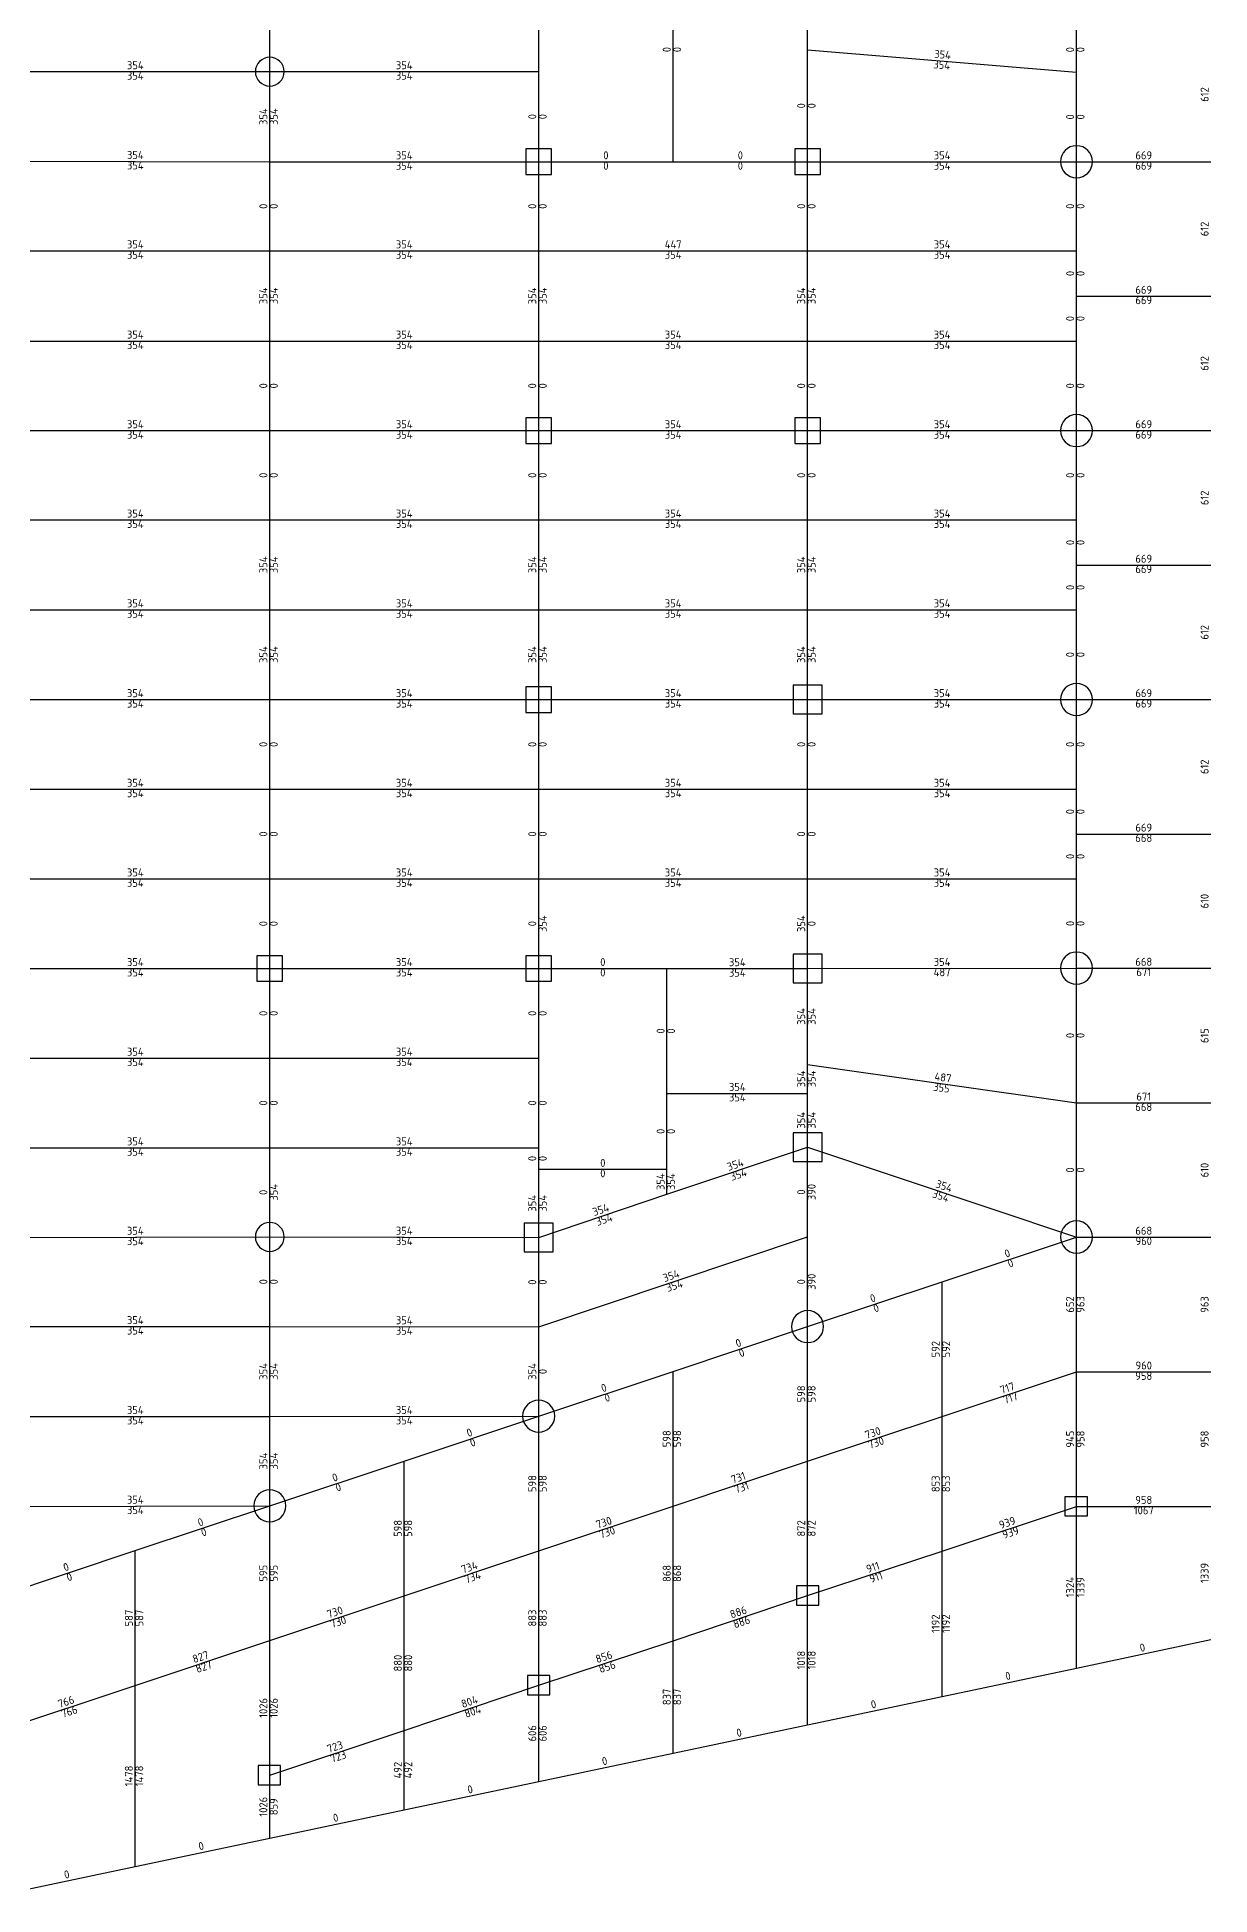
# Model space of a CAD drawing. Header units: millimetres. Extents: x -245177 to 1112891, y -1092030 to 122567.
# Drawn here: x -53075 to -16446, y -110702 to -52676 of the extents above; entities that cross this region are included whole.
import ezdxf
from ezdxf.enums import TextEntityAlignment as Align

# ---------------------------------------------------------------- set-up
doc = ezdxf.new("R2010")
doc.units = ezdxf.units.MM
doc.header["$MEASUREMENT"] = 0
for name, color, linetype in [('13', 4, 'Continuous'), ('dsg', 7, 'Continuous'), ('jiantu', 134, 'Continuous')]:
    doc.layers.add(name, color=color, linetype=linetype)
doc.styles.add('TrueTypeFont', font='yjkeng.shx', dxfattribs={"bigfont": 'yjkchn.shx'})

msp = doc.modelspace()

# ---------------------------------------------------------------- linework, layer by layer
at = {"layer": 'jiantu'}
for p, q in [((-33210, -56567), (-33210, -49560)), ((-29010, -53072), (-29010, -49333)), ((-45810, -53753), (-45810, -50953)), ((-37410, -53753), (-37410, -50953)), ((-20610, -53767), (-20610, -52367)), ((-29010, -56567), (-29010, -53072)), ((-29010, -53072), (-20610, -53767)), ((-54210, -53753), (-45810, -53753)), ((-45810, -56567), (-45810, -53753)), ((-45810, -53753), (-37410, -53753)), ((-37410, -56567), (-37410, -53753)), ((-20610, -56567), (-20610, -53767)), ((-54210, -56552), (-45810, -56567)), ((-45810, -56567), (-37410, -56567)), ((-45810, -59349), (-45810, -56567)), ((-37410, -56567), (-33210, -56567)), ((-37410, -59349), (-37410, -56567)), ((-33210, -56567), (-29010, -56567)), ((-29010, -56567), (-20610, -56567)), ((-29010, -59349), (-29010, -56567)), ((-20610, -56567), (-16410, -56567)), ((-20610, -59349), (-20610, -56567)), ((-54210, -59349), (-45810, -59349)), ((-45810, -62167), (-45810, -59349)), ((-45810, -59349), (-37410, -59349)), ((-37410, -62167), (-37410, -59349)), ((-37410, -59349), (-29010, -59349)), ((-29010, -62167), (-29010, -59349)), ((-29010, -59349), (-20610, -59349)), ((-20610, -60767), (-20610, -59349)), ((-20610, -60767), (-16410, -60767)), ((-20610, -62167), (-20610, -60767)), ((-54210, -62167), (-45810, -62167)), ((-45810, -64967), (-45810, -62167)), ((-45810, -62167), (-37410, -62167)), ((-37410, -64967), (-37410, -62167)), ((-37410, -62167), (-29010, -62167)), ((-29010, -64967), (-29010, -62167)), ((-29010, -62167), (-20610, -62167)), ((-20610, -64967), (-20610, -62167)), ((-54210, -64967), (-45810, -64967)), ((-45810, -64967), (-37410, -64967)), ((-45810, -67756), (-45810, -64967)), ((-37410, -64967), (-29010, -64967)), ((-37410, -67756), (-37410, -64967)), ((-29010, -64967), (-20610, -64967)), ((-29010, -67756), (-29010, -64967)), ((-20610, -64967), (-16410, -64967)), ((-20610, -67756), (-20610, -64967)), ((-54210, -67756), (-45810, -67756)), ((-45810, -70561), (-45810, -67756)), ((-45810, -67756), (-37410, -67756)), ((-37410, -70561), (-37410, -67756)), ((-37410, -67756), (-29010, -67756)), ((-29010, -70561), (-29010, -67756)), ((-29010, -67756), (-20610, -67756)), ((-20610, -69167), (-20610, -67756)), ((-20610, -69167), (-16410, -69167)), ((-20610, -70561), (-20610, -69167)), ((-54210, -70561), (-45810, -70561)), ((-45810, -73367), (-45810, -70561)), ((-45810, -70561), (-37410, -70561)), ((-37410, -73367), (-37410, -70561)), ((-37410, -70561), (-29010, -70561)), ((-29010, -73367), (-29010, -70561)), ((-29010, -70561), (-20610, -70561)), ((-20610, -73367), (-20610, -70561)), ((-54210, -73367), (-45810, -73367)), ((-45810, -73367), (-37410, -73367)), ((-45810, -76167), (-45810, -73367)), ((-37410, -73367), (-29010, -73367)), ((-37410, -76167), (-37410, -73367)), ((-29010, -73367), (-20610, -73367)), ((-29010, -76167), (-29010, -73367)), ((-20610, -73367), (-16410, -73367)), ((-20610, -76167), (-20610, -73367)), ((-54210, -76167), (-45810, -76167)), ((-45810, -78967), (-45810, -76167)), ((-45810, -76167), (-37410, -76167)), ((-37410, -78967), (-37410, -76167)), ((-37410, -76167), (-29010, -76167)), ((-29010, -78967), (-29010, -76167)), ((-29010, -76167), (-20610, -76167)), ((-20610, -77567), (-20610, -76167)), ((-20610, -77567), (-16410, -77567)), ((-20610, -78967), (-20610, -77567)), ((-54210, -78967), (-45810, -78967)), ((-45810, -81767), (-45810, -78967)), ((-45810, -78967), (-37410, -78967)), ((-37410, -81767), (-37410, -78967)), ((-37410, -78967), (-29010, -78967)), ((-29010, -81767), (-29010, -78967)), ((-29010, -78967), (-20610, -78967)), ((-20610, -81754), (-20610, -78967)), ((-54210, -81767), (-45810, -81767)), ((-45810, -81767), (-37410, -81767)), ((-45810, -84567), (-45810, -81767)), ((-37410, -81767), (-33402, -81771)), ((-37410, -84567), (-37410, -81767)), ((-33402, -81771), (-29010, -81767)), ((-33402, -85668), (-33402, -81771)), ((-29010, -81767), (-20610, -81754)), ((-29010, -84768), (-29010, -81767)), ((-20610, -81754), (-16410, -81760)), ((-20610, -85967), (-20610, -81754)), ((-54210, -84567), (-45810, -84567)), ((-45810, -87367), (-45810, -84567)), ((-45810, -84567), (-37410, -84567)), ((-37410, -87367), (-37410, -84567)), ((-29009, -85668), (-29010, -84768)), ((-29010, -84768), (-20610, -85967)), ((-33402, -88038), (-33402, -85668)), ((-33402, -85668), (-29009, -85668)), ((-29010, -87349), (-29009, -85668)), ((-20610, -90154), (-20610, -85967)), ((-20610, -85967), (-16410, -85967)), ((-54210, -87367), (-45810, -87367)), ((-45810, -90152), (-45810, -87367)), ((-45810, -87367), (-37410, -87367)), ((-37410, -88038), (-37410, -87367)), ((-33402, -88815), (-29010, -87349)), ((-29010, -90151), (-29010, -87349)), ((-29010, -87349), (-20610, -90154)), ((-37410, -90167), (-37410, -88038)), ((-37410, -88038), (-33402, -88038)), ((-33402, -88815), (-33402, -88038)), ((-37410, -90167), (-33402, -88815)), ((-54210, -90167), (-45810, -90152)), ((-45810, -90152), (-37410, -90167)), ((-45810, -92951), (-45810, -90152)), ((-37410, -92960), (-29010, -90151)), ((-37410, -92960), (-37410, -90167)), ((-29010, -92953), (-29010, -90151)), ((-24810, -91553), (-20610, -90154)), ((-20610, -90154), (-16410, -90160)), ((-20610, -94367), (-20610, -90154)), ((-29010, -92953), (-24810, -91553)), ((-24810, -95760), (-24810, -91553)), ((-54210, -92951), (-45810, -92951)), ((-45810, -92951), (-37410, -92960)), ((-45810, -95759), (-45810, -92951)), ((-37410, -95752), (-37410, -92960)), ((-33210, -94353), (-29010, -92953)), ((-29010, -97160), (-29010, -92953)), ((-37410, -95752), (-33210, -94353)), ((-33210, -98560), (-33210, -94353)), ((-24810, -95760), (-20610, -94367)), ((-20610, -98567), (-20610, -94367)), ((-20610, -94367), (-16410, -94367)), ((-54210, -95759), (-45810, -95759)), ((-45810, -95759), (-37410, -95752)), ((-45810, -98552), (-45810, -95759)), ((-41610, -97152), (-37410, -95752)), ((-37410, -99960), (-37410, -95752)), ((-29010, -97160), (-24810, -95760)), ((-24810, -99967), (-24810, -95760)), ((-45810, -98552), (-41610, -97152)), ((-41610, -101359), (-41610, -97152)), ((-33210, -98560), (-29010, -97160)), ((-29010, -101353), (-29010, -97160)), ((-54210, -98567), (-45810, -98552)), ((-50010, -99951), (-45810, -98552)), ((-45810, -102759), (-45810, -98552)), ((-37410, -99960), (-33210, -98560)), ((-33210, -102767), (-33210, -98560)), ((-24810, -99967), (-20610, -98567)), ((-20610, -98567), (-16410, -98567)), ((-20610, -103617), (-20610, -98567)), ((-54210, -101351), (-50010, -99951)), ((-50010, -104159), (-50010, -99951)), ((-41610, -101359), (-37410, -99960)), ((-37410, -104152), (-37410, -99960)), ((-29010, -101353), (-24810, -99967)), ((-24810, -104502), (-24810, -99967)), ((-45810, -102759), (-41610, -101359)), ((-41610, -105567), (-41610, -101359)), ((-33210, -102767), (-29010, -101353)), ((-29010, -105388), (-29010, -101353)), ((-50010, -104159), (-45810, -102759)), ((-45810, -106967), (-45810, -102759)), ((-37410, -104152), (-33210, -102767)), ((-33209, -106273), (-33210, -102767)), ((-54210, -105559), (-50010, -104159)), ((-50011, -109816), (-50010, -104159)), ((-41610, -105567), (-37410, -104152)), ((-37410, -107159), (-37410, -104152)), ((-45810, -106967), (-41610, -105567)), ((-41610, -108045), (-41610, -105567)), ((-45811, -108931), (-45810, -106967))]:
    msp.add_line(p, q, dxfattribs=at)
at = {"layer": 'jiantu', "color": 94}
for p, q in [((-20610, -103617), (-16410, -102731)), ((-24810, -104502), (-20610, -103617)), ((-29010, -105388), (-24810, -104502)), ((-33209, -106273), (-29010, -105388)), ((-37410, -107159), (-33209, -106273)), ((-41610, -108045), (-37410, -107159)), ((-45811, -108931), (-41610, -108045)), ((-50011, -109816), (-45811, -108931)), ((-54210, -110702), (-50011, -109816))]:
    msp.add_line(p, q, dxfattribs=at)
at = {"layer": 'jiantu', "color": 54}
for points in [[(-45360, -53753, 1), (-46260, -53753, 1)], [(-20110, -56567, 1), (-21110, -56567, 1)], [(-20110, -64967, 1), (-21110, -64967, 1)], [(-20110, -73367, 1), (-21110, -73367, 1)], [(-20110, -81754, 1), (-21110, -81754, 1)], [(-45360, -90152, 1), (-46260, -90152, 1)], [(-20110, -90154, 1), (-21110, -90154, 1)], [(-28510, -92953, 1), (-29510, -92953, 1)], [(-36910, -95752, 1), (-37910, -95752, 1)], [(-45310, -98552, 1), (-46310, -98552, 1)]]:
    msp.add_lwpolyline(points, format="xyb", close=True, dxfattribs=at)
for points in [[(-37010, -56167), (-37810, -56167), (-37810, -56967), (-37010, -56967)], [(-28610, -56167), (-29410, -56167), (-29410, -56967), (-28610, -56967)], [(-37010, -64567), (-37810, -64567), (-37810, -65367), (-37010, -65367)], [(-28610, -64567), (-29410, -64567), (-29410, -65367), (-28610, -65367)], [(-37010, -72967), (-37810, -72967), (-37810, -73767), (-37010, -73767)], [(-28560, -72917), (-29460, -72917), (-29460, -73817), (-28560, -73817)], [(-45410, -81367), (-46210, -81367), (-46210, -82167), (-45410, -82167)], [(-37010, -81367), (-37810, -81367), (-37810, -82167), (-37010, -82167)], [(-28560, -81317), (-29460, -81317), (-29460, -82217), (-28560, -82217)], [(-28560, -86899), (-29460, -86899), (-29460, -87799), (-28560, -87799)], [(-36960, -89717), (-37860, -89717), (-37860, -90617), (-36960, -90617)], [(-20270, -98267), (-20970, -98267), (-20970, -98867), (-20270, -98867)], [(-28660, -101053), (-29360, -101053), (-29360, -101653), (-28660, -101653)], [(-37060, -103852), (-37760, -103852), (-37760, -104452), (-37060, -104452)], [(-45475, -106667), (-46175, -106667), (-46175, -107267), (-45475, -107267)]]:
    msp.add_lwpolyline(points, close=True, dxfattribs=at)

# ---------------------------------------------------------------- texts
at = {"layer": '13', "color": 4, "linetype": 'Continuous', "style": 'TrueTypeFont'}
for s, rotation, p in [('612', 90, (-16410, -54467)), ('612', 90, (-16410, -58667)), ('612', 90, (-16410, -62867)), ('612', 90, (-16410, -67067)), ('612', 90, (-16410, -71267)), ('612', 90, (-16410, -75467)), ('610', 90, (-16410, -79664)), ('668', -0.08849, (-18510, -81757)), ('615', 90, (-16410, -83864)), ('610', 90, (-16410, -88064)), ('668', -0.08987, (-18510, -90157)), ('652', 90, (-20610, -92260)), ('963', 90, (-16410, -92264)), ('592', 90, (-24810, -93657)), ('598', 90, (-29010, -95056)), ('717', 18.35194, (-22710, -95063)), ('598', 90, (-33210, -96456)), ('730', 18.43287, (-26910, -96460)), ('945', 90, (-20610, -96467)), ('958', 90, (-16410, -96467)), ('598', 90, (-37410, -97856)), ('731', 18.43287, (-31110, -97860)), ('853', 90, (-24810, -97863)), ('598', 90, (-41610, -99256)), ('730', 18.43287, (-35310, -99260)), ('872', 90, (-29010, -99256)), ('939', 18.43495, (-22710, -99267)), ('734', 18.43287, (-39510, -100659)), ('911', 18.26245, (-26910, -100660)), ('1339', 90, (-16410, -100649)), ('595', 90, (-45810, -100655)), ('868', 90, (-33210, -100663)), ('1324', 90, (-20610, -101092)), ('587', 90, (-50010, -102055)), ('730', 18.43287, (-43710, -102059)), ('883', 90, (-37410, -102056)), ('886', 18.60708, (-31110, -102060)), ('1192', 90, (-24810, -102234)), ('827', 18.43287, (-47910, -103459)), ('880', 90, (-41610, -103463)), ('856', 18.25414, (-35310, -103459)), ('1018', 90, (-29010, -103370)), ('837', 90, (-33209, -104520)), ('766', 18.43287, (-52110, -104859)), ('1026', 90, (-45810, -104863)), ('804', 18.61537, (-39510, -104859)), ('606', 90, (-37410, -105656)), ('723', 18.43495, (-43710, -106267)), ('1478', 90, (-50011, -106988)), ('1026', 90, (-45811, -107949))]:
    msp.add_text(s, height=250, rotation=rotation, dxfattribs=at).set_placement(p, align=Align.BOTTOM_CENTER)
for s, p in [('669', (-18510, -56567)), ('669', (-18510, -60767)), ('669', (-18510, -64967)), ('669', (-18510, -69167)), ('669', (-18510, -73367)), ('669', (-18510, -77567)), ('671', (-18510, -85967)), ('960', (-18510, -94367)), ('958', (-18510, -98567))]:
    msp.add_text(s, height=250, dxfattribs=at).set_placement(p, align=Align.BOTTOM_CENTER)
for s, p in [('669', (-18510, -56567)), ('669', (-18510, -60767)), ('669', (-18510, -64967)), ('669', (-18510, -69167)), ('669', (-18510, -73367)), ('668', (-18510, -77567)), ('668', (-18510, -85967)), ('958', (-18510, -94367)), ('1067', (-18510, -98567))]:
    msp.add_text(s, height=250, dxfattribs=at).set_placement(p, align=Align.TOP_CENTER)
for s, rotation, p in [('671', -0.08849, (-18510, -81757)), ('960', -0.08987, (-18510, -90157)), ('963', 90, (-20610, -92260)), ('592', 90, (-24810, -93657)), ('598', 90, (-29010, -95056)), ('717', 18.35194, (-22710, -95063)), ('598', 90, (-33210, -96456)), ('958', 90, (-20610, -96467)), ('730', 18.43287, (-26910, -96460)), ('598', 90, (-37410, -97856)), ('731', 18.43287, (-31110, -97860)), ('853', 90, (-24810, -97863)), ('598', 90, (-41610, -99256)), ('730', 18.43287, (-35310, -99260)), ('872', 90, (-29010, -99256)), ('939', 18.43495, (-22710, -99267)), ('595', 90, (-45810, -100655)), ('734', 18.43287, (-39510, -100659)), ('868', 90, (-33210, -100663)), ('911', 18.26245, (-26910, -100660)), ('1339', 90, (-20610, -101092)), ('587', 90, (-50010, -102055)), ('730', 18.43287, (-43710, -102059)), ('883', 90, (-37410, -102056)), ('886', 18.60708, (-31110, -102060)), ('1192', 90, (-24810, -102234)), ('880', 90, (-41610, -103463)), ('1018', 90, (-29010, -103370)), ('827', 18.43287, (-47910, -103459)), ('856', 18.25414, (-35310, -103459)), ('837', 90, (-33209, -104520)), ('766', 18.43287, (-52110, -104859)), ('1026', 90, (-45810, -104863)), ('804', 18.61537, (-39510, -104859)), ('606', 90, (-37410, -105656)), ('1478', 90, (-50011, -106988)), ('723', 18.43495, (-43710, -106267)), ('859', 90, (-45811, -107949))]:
    msp.add_text(s, height=250, rotation=rotation, dxfattribs=at).set_placement(p, align=Align.TOP_CENTER)
at = {"layer": 'dsg', "color": 1, "linetype": 'Continuous', "style": 'TrueTypeFont'}
for s, rotation, p in [('0', 90, (-33210, -53064)), ('354', 355.26914, (-24810, -53419)), ('0', 90, (-20610, -53067)), ('354', 90, (-45810, -55160)), ('0', 90, (-37410, -55160)), ('0', 90, (-29010, -54819)), ('0', 90, (-20610, -55167)), ('354', 359.89904, (-50010, -56559)), ('0', 90, (-45810, -57958)), ('0', 90, (-37410, -57958)), ('0', 90, (-29010, -57958)), ('0', 90, (-20610, -57958)), ('0', 90, (-20610, -60058)), ('354', 90, (-45810, -60758)), ('354', 90, (-37410, -60758)), ('354', 90, (-29010, -60758)), ('0', 90, (-20610, -61467)), ('0', 90, (-45810, -63567)), ('0', 90, (-37410, -63567)), ('0', 90, (-29010, -63567)), ('0', 90, (-20610, -63567)), ('0', 90, (-45810, -66361)), ('0', 90, (-37410, -66361)), ('0', 90, (-29010, -66361)), ('0', 90, (-20610, -66361)), ('0', 90, (-20610, -68461)), ('354', 90, (-45810, -69158)), ('354', 90, (-37410, -69158)), ('354', 90, (-29010, -69158)), ('0', 90, (-20610, -69864)), ('354', 90, (-45810, -71964)), ('354', 90, (-37410, -71964)), ('354', 90, (-29010, -71964)), ('0', 90, (-20610, -71964)), ('0', 90, (-45810, -74767)), ('0', 90, (-37410, -74767)), ('0', 90, (-29010, -74767)), ('0', 90, (-20610, -74767)), ('0', 90, (-20610, -76867)), ('0', 90, (-45810, -77567)), ('0', 90, (-37410, -77567)), ('0', 90, (-29010, -77567)), ('0', 90, (-20610, -78267)), ('0', 90, (-45810, -80367)), ('0', 90, (-37410, -80367)), ('354', 90, (-29010, -80367)), ('0', 90, (-20610, -80360)), ('354', 0.08849, (-24810, -81760)), ('0', 90, (-45810, -83167)), ('0', 90, (-37410, -83167)), ('354', 90, (-29010, -83267)), ('0', 90, (-33402, -83719)), ('0', 90, (-20610, -83860)), ('354', 90, (-29009, -85218)), ('487', 351.8746, (-24810, -85367)), ('0', 90, (-45810, -85967)), ('0', 90, (-37410, -85967)), ('354', 90, (-29010, -86509)), ('0', 90, (-33402, -86853)), ('0', 90, (-37410, -87702)), ('354', 90, (-33402, -88426)), ('354', 18.45011, (-31206, -88082)), ('0', 90, (-20610, -88060)), ('0', 90, (-45810, -88759)), ('0', 90, (-29010, -88750)), ('354', 341.53766, (-24810, -88752)), ('354', 90, (-37410, -89102)), ('354', 18.64377, (-35406, -89491)), ('354', 0.10234, (-50010, -90159)), ('354', 359.89766, (-41610, -90159)), ('0', 18.43079, (-22710, -90854)), ('0', 90, (-45810, -91552)), ('0', 90, (-37410, -91563)), ('354', 18.4867, (-33210, -91555)), ('0', 90, (-29010, -91552)), ('0', 18.43079, (-26910, -92253)), ('354', 359.94259, (-41610, -92955)), ('0', 18.43079, (-31110, -93653)), ('354', 90, (-45810, -94355)), ('354', 90, (-37410, -94356)), ('0', 18.43079, (-35310, -95053)), ('354', 0.04563, (-41610, -95756)), ('0', 18.43079, (-39510, -96452)), ('354', 90, (-45810, -97155)), ('0', 18.43079, (-43710, -97852)), ('354', 0.10373, (-50010, -98559)), ('0', 18.43079, (-47910, -99252)), ('0', 18.43079, (-52110, -100651)), ('0', 11.90801, (-18510, -103174)), ('0', 11.90801, (-22710, -104059)), ('0', 11.90801, (-26910, -104945)), ('0', 11.90801, (-31110, -105831)), ('492', 90, (-41610, -106806)), ('0', 11.90801, (-35310, -106716)), ('0', 11.90801, (-39510, -107602)), ('0', 11.90801, (-43710, -108488)), ('0', 11.90764, (-47911, -109374)), ('0', 11.90764, (-52110, -110259))]:
    msp.add_text(s, height=250, rotation=rotation, dxfattribs=at).set_placement(p, align=Align.BOTTOM_CENTER)
for s, rotation, p in [('0', 90, (-33210, -53064)), ('0', 90, (-20610, -53067)), ('354', 355.26914, (-24810, -53419)), ('354', 90, (-45810, -55160)), ('0', 90, (-37410, -55160)), ('0', 90, (-29010, -54819)), ('0', 90, (-20610, -55167)), ('354', 359.89904, (-50010, -56559)), ('0', 90, (-45810, -57958)), ('0', 90, (-37410, -57958)), ('0', 90, (-29010, -57958)), ('0', 90, (-20610, -57958)), ('0', 90, (-20610, -60058)), ('354', 90, (-45810, -60758)), ('354', 90, (-37410, -60758)), ('354', 90, (-29010, -60758)), ('0', 90, (-20610, -61467)), ('0', 90, (-45810, -63567)), ('0', 90, (-37410, -63567)), ('0', 90, (-29010, -63567)), ('0', 90, (-20610, -63567)), ('0', 90, (-45810, -66361)), ('0', 90, (-37410, -66361)), ('0', 90, (-29010, -66361)), ('0', 90, (-20610, -66361)), ('0', 90, (-20610, -68461)), ('354', 90, (-45810, -69158)), ('354', 90, (-37410, -69158)), ('354', 90, (-29010, -69158)), ('0', 90, (-20610, -69864)), ('354', 90, (-45810, -71964)), ('354', 90, (-37410, -71964)), ('354', 90, (-29010, -71964)), ('0', 90, (-20610, -71964)), ('0', 90, (-45810, -74767)), ('0', 90, (-37410, -74767)), ('0', 90, (-29010, -74767)), ('0', 90, (-20610, -74767)), ('0', 90, (-20610, -76867)), ('0', 90, (-45810, -77567)), ('0', 90, (-37410, -77567)), ('0', 90, (-29010, -77567)), ('0', 90, (-20610, -78267)), ('0', 90, (-45810, -80367)), ('354', 90, (-37410, -80367)), ('0', 90, (-29010, -80367)), ('0', 90, (-20610, -80360)), ('487', 0.08849, (-24810, -81760)), ('0', 90, (-45810, -83167)), ('0', 90, (-37410, -83167)), ('354', 90, (-29010, -83267)), ('0', 90, (-33402, -83719)), ('0', 90, (-20610, -83860)), ('354', 90, (-29009, -85218)), ('355', 351.8746, (-24810, -85367)), ('0', 90, (-45810, -85967)), ('0', 90, (-37410, -85967)), ('354', 90, (-29010, -86509)), ('0', 90, (-33402, -86853)), ('0', 90, (-37410, -87702)), ('354', 90, (-33402, -88426)), ('354', 18.45011, (-31206, -88082)), ('0', 90, (-20610, -88060)), ('354', 90, (-45810, -88759)), ('390', 90, (-29010, -88750)), ('354', 341.53766, (-24810, -88752)), ('354', 90, (-37410, -89102)), ('354', 18.64377, (-35406, -89491)), ('354', 0.10234, (-50010, -90159)), ('354', 359.89766, (-41610, -90159)), ('0', 18.43079, (-22710, -90854)), ('0', 90, (-45810, -91552)), ('0', 90, (-37410, -91563)), ('354', 18.4867, (-33210, -91555)), ('390', 90, (-29010, -91552)), ('0', 18.43079, (-26910, -92253)), ('354', 359.94259, (-41610, -92955)), ('0', 18.43079, (-31110, -93653)), ('354', 90, (-45810, -94355)), ('0', 90, (-37410, -94356)), ('0', 18.43079, (-35310, -95053)), ('354', 0.04563, (-41610, -95756)), ('0', 18.43079, (-39510, -96452)), ('354', 90, (-45810, -97155)), ('0', 18.43079, (-43710, -97852)), ('354', 0.10373, (-50010, -98559)), ('0', 18.43079, (-47910, -99252)), ('0', 18.43079, (-52110, -100651)), ('492', 90, (-41610, -106806))]:
    msp.add_text(s, height=250, rotation=rotation, dxfattribs=at).set_placement(p, align=Align.TOP_CENTER)
for s, p in [('354', (-50010, -53753)), ('354', (-41610, -53753)), ('354', (-41610, -56567)), ('0', (-35310, -56567)), ('0', (-31110, -56567)), ('354', (-24810, -56567)), ('354', (-50010, -59349)), ('354', (-41610, -59349)), ('447', (-33210, -59349)), ('354', (-24810, -59349)), ('354', (-50010, -62167)), ('354', (-41610, -62167)), ('354', (-33210, -62167)), ('354', (-24810, -62167)), ('354', (-50010, -64967)), ('354', (-41610, -64967)), ('354', (-33210, -64967)), ('354', (-24810, -64967)), ('354', (-50010, -67756)), ('354', (-41610, -67756)), ('354', (-33210, -67756)), ('354', (-24810, -67756)), ('354', (-50010, -70561)), ('354', (-41610, -70561)), ('354', (-33210, -70561)), ('354', (-24810, -70561)), ('354', (-50010, -73367)), ('354', (-41610, -73367)), ('354', (-33210, -73367)), ('354', (-24810, -73367)), ('354', (-50010, -76167)), ('354', (-41610, -76167)), ('354', (-33210, -76167)), ('354', (-24810, -76167)), ('354', (-50010, -78967)), ('354', (-41610, -78967)), ('354', (-33210, -78967)), ('354', (-24810, -78967)), ('354', (-50010, -81767)), ('354', (-41610, -81767)), ('0', (-35406, -81767)), ('354', (-31206, -81771)), ('354', (-50010, -84567)), ('354', (-41610, -84567)), ('354', (-31206, -85668)), ('354', (-50010, -87367)), ('354', (-41610, -87367)), ('0', (-35406, -88038)), ('354', (-50010, -92951)), ('354', (-50010, -95759))]:
    msp.add_text(s, height=250, dxfattribs=at).set_placement(p, align=Align.BOTTOM_CENTER)
for s, p in [('354', (-50010, -53753)), ('354', (-41610, -53753)), ('354', (-41610, -56567)), ('0', (-35310, -56567)), ('0', (-31110, -56567)), ('354', (-24810, -56567)), ('354', (-50010, -59349)), ('354', (-41610, -59349)), ('354', (-33210, -59349)), ('354', (-24810, -59349)), ('354', (-50010, -62167)), ('354', (-41610, -62167)), ('354', (-33210, -62167)), ('354', (-24810, -62167)), ('354', (-50010, -64967)), ('354', (-41610, -64967)), ('354', (-33210, -64967)), ('354', (-24810, -64967)), ('354', (-50010, -67756)), ('354', (-41610, -67756)), ('354', (-33210, -67756)), ('354', (-24810, -67756)), ('354', (-50010, -70561)), ('354', (-41610, -70561)), ('354', (-33210, -70561)), ('354', (-24810, -70561)), ('354', (-50010, -73367)), ('354', (-41610, -73367)), ('354', (-33210, -73367)), ('354', (-24810, -73367)), ('354', (-50010, -76167)), ('354', (-41610, -76167)), ('354', (-33210, -76167)), ('354', (-24810, -76167)), ('354', (-50010, -78967)), ('354', (-41610, -78967)), ('354', (-33210, -78967)), ('354', (-24810, -78967)), ('354', (-50010, -81767)), ('354', (-41610, -81767)), ('0', (-35406, -81767)), ('354', (-31206, -81771)), ('354', (-50010, -84567)), ('354', (-41610, -84567)), ('354', (-31206, -85668)), ('354', (-50010, -87367)), ('354', (-41610, -87367)), ('0', (-35406, -88038)), ('354', (-50010, -92951)), ('354', (-50010, -95759))]:
    msp.add_text(s, height=250, dxfattribs=at).set_placement(p, align=Align.TOP_CENTER)

doc.saveas('drawing.dxf')
